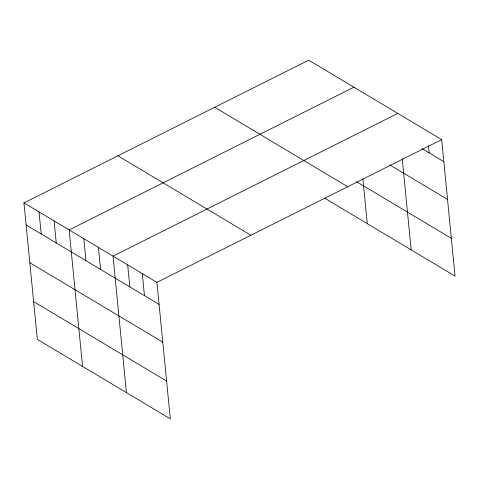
<?xml version="1.0" encoding="UTF-8"?>
<svg xmlns="http://www.w3.org/2000/svg" width="479" height="479" viewBox="0 0 479 479"><rect width="100%" height="100%" fill="white"/><g stroke="black" fill="none" stroke-linecap="round" stroke-linejoin="round"><path stroke-width="0.72" d="M23.95 202.904L156.926 282.359L170.302 418.826L37.332 339.371L23.95 202.904L308.698 60.174L441.668 139.629L455.05 276.096L324.588 198.138M353.909 87.19L69.162 229.92L82.544 366.387M397.786 113.409L113.044 256.139L126.426 392.606M156.926 282.359L441.668 139.629M422.209 148.747L443.829 161.668M389.661 164.848L447.536 199.426M356.675 181.769L451.35 238.332M214.73 107.278L347.706 186.726M117.918 155.807L250.888 235.261M26.111 224.944L159.088 304.399M29.812 262.708L162.788 342.162M33.626 301.608L166.602 381.062M428.483 145.58L429.202 152.927M402.228 158.687L411.168 249.876M362.878 178.691L367.285 223.657M142.299 273.617L144.46 295.657M127.671 264.881L129.833 286.921M98.417 247.398L100.578 269.438M83.789 238.662L85.951 260.696M54.091 220.915L56.253 242.955M39.021 211.91L41.182 233.95"/></g></svg>
